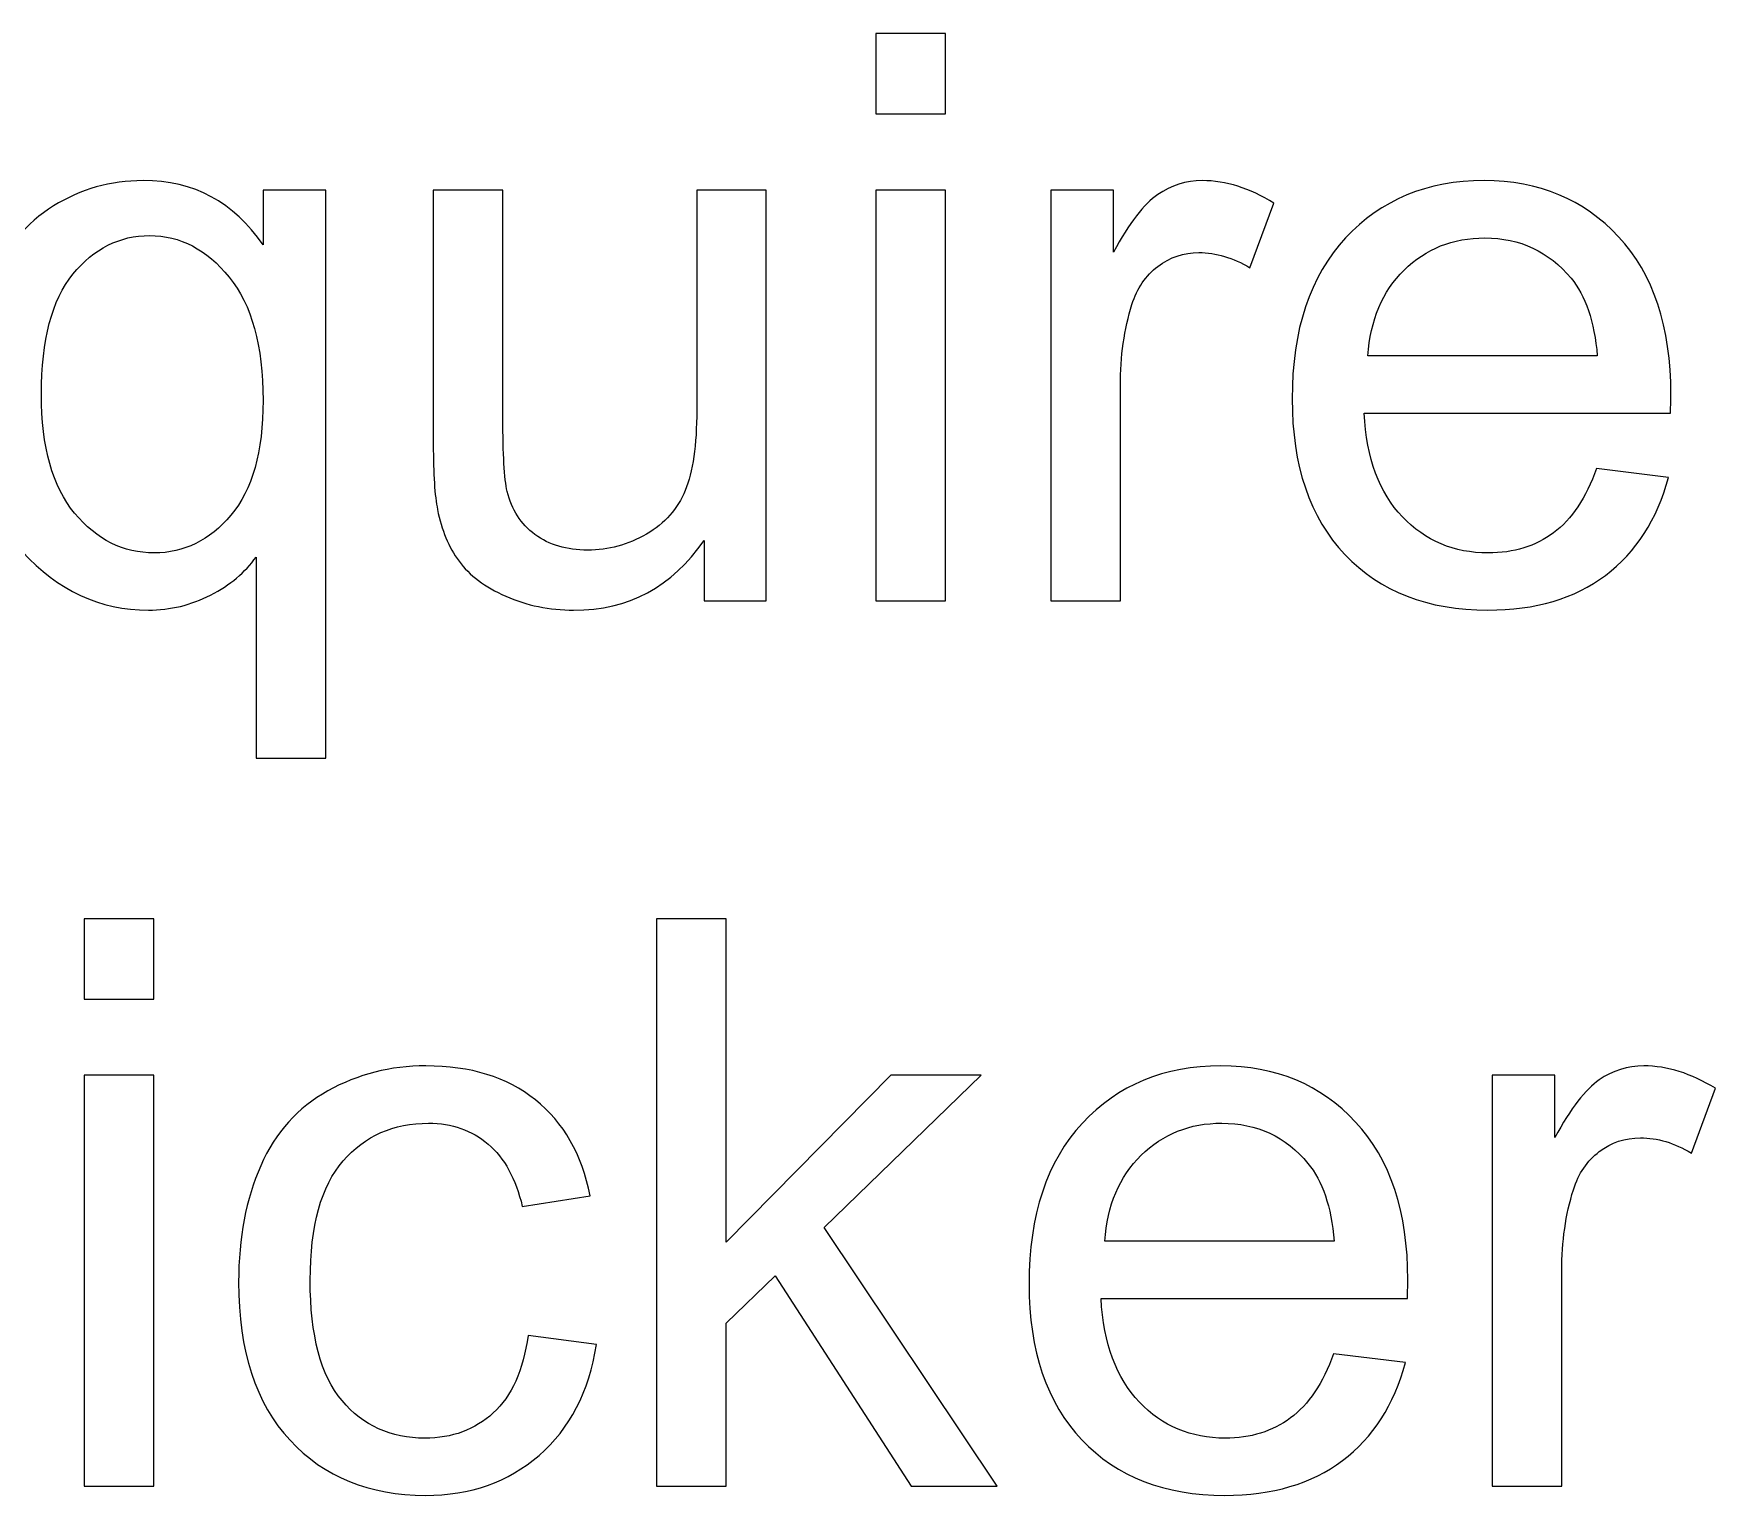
# Model space of a CAD drawing. Header units: centimetres. Extents: x -24.8 to 34.2, y -10 to 25.5.
# Drawn here: x -17.329 to -15.532, y 13.323 to 14.885 of the extents above; entities that cross this region are included whole.
import ezdxf

# ---------------------------------------------------------------- set-up
doc = ezdxf.new("R2010")
doc.units = ezdxf.units.CM
doc.header["$MEASUREMENT"] = 0
doc.layers.add('Layer 1', color=7, linetype='Continuous')

msp = doc.modelspace()

# ---------------------------------------------------------------- linework, layer by layer
at = {"layer": 'Layer 1', "color": 250}
for points, knots in [([(-16.42904, 14.79952), (-16.42904, 14.79952), (-16.42904, 14.88518), (-16.42904, 14.88518), (-16.42904, 14.88518), (-16.42904, 14.88518), (-16.35453, 14.88518), (-16.35453, 14.88518), (-16.35453, 14.88518), (-16.35453, 14.88518), (-16.35453, 14.79952), (-16.35453, 14.79952), (-16.35453, 14.79952), (-16.35453, 14.79952), (-16.42904, 14.79952), (-16.42904, 14.79952)], [0, 0, 0, 0, 0.25, 0.25, 0.25, 0.25, 0.5, 0.5, 0.5, 0.5, 0.75, 0.75, 0.75, 0.75, 1, 1, 1, 1]), ([(-17.09126, 14.11091), (-17.09126, 14.11091), (-17.09126, 14.32582), (-17.09126, 14.32582), (-17.09126, 14.32582), (-17.10283, 14.30959), (-17.11906, 14.29604), (-17.1398, 14.28532), (-17.1398, 14.28532), (-17.16069, 14.27459), (-17.18284, 14.26923), (-17.20626, 14.26923), (-17.20626, 14.26923), (-17.25833, 14.26923), (-17.30321, 14.28998), (-17.34074, 14.3316), (-17.34074, 14.3316), (-17.37842, 14.37323), (-17.39719, 14.43024), (-17.39719, 14.50277), (-17.39719, 14.50277), (-17.39719, 14.5468), (-17.38957, 14.58645), (-17.37418, 14.62144), (-17.37418, 14.62144), (-17.35894, 14.65644), (-17.33679, 14.68297), (-17.30772, 14.70103), (-17.30772, 14.70103), (-17.27865, 14.71909), (-17.24676, 14.72812), (-17.21205, 14.72812), (-17.21205, 14.72812), (-17.15772, 14.72812), (-17.11497, 14.70526), (-17.08378, 14.6594), (-17.08378, 14.6594), (-17.08378, 14.6594), (-17.08378, 14.7181), (-17.08378, 14.7181), (-17.08378, 14.7181), (-17.08378, 14.7181), (-17.01689, 14.7181), (-17.01689, 14.7181), (-17.01689, 14.7181), (-17.01689, 14.7181), (-17.01689, 14.11091), (-17.01689, 14.11091), (-17.01689, 14.11091), (-17.01689, 14.11091), (-17.09126, 14.11091), (-17.09126, 14.11091)], [0, 0, 0, 0, 0.0769231, 0.0769231, 0.0769231, 0.0769231, 0.1538462, 0.1538462, 0.1538462, 0.1538462, 0.2307692, 0.2307692, 0.2307692, 0.2307692, 0.3076923, 0.3076923, 0.3076923, 0.3076923, 0.3846154, 0.3846154, 0.3846154, 0.3846154, 0.4615385, 0.4615385, 0.4615385, 0.4615385, 0.5384615, 0.5384615, 0.5384615, 0.5384615, 0.6153846, 0.6153846, 0.6153846, 0.6153846, 0.6923077, 0.6923077, 0.6923077, 0.6923077, 0.7692308, 0.7692308, 0.7692308, 0.7692308, 0.8461538, 0.8461538, 0.8461538, 0.8461538, 0.9230769, 0.9230769, 0.9230769, 0.9230769, 1, 1, 1, 1]), ([(-16.24207, 14.27911), (-16.24207, 14.27911), (-16.24207, 14.7181), (-16.24207, 14.7181), (-16.24207, 14.7181), (-16.24207, 14.7181), (-16.17518, 14.7181), (-16.17518, 14.7181), (-16.17518, 14.7181), (-16.17518, 14.7181), (-16.17518, 14.65164), (-16.17518, 14.65164), (-16.17518, 14.65164), (-16.15811, 14.68268), (-16.1423, 14.70329), (-16.12777, 14.71316), (-16.12777, 14.71316), (-16.11337, 14.72304), (-16.09743, 14.72812), (-16.08007, 14.72812), (-16.08007, 14.72812), (-16.05496, 14.72812), (-16.02956, 14.72008), (-16.00359, 14.70413), (-16.00359, 14.70413), (-16.00359, 14.70413), (-16.02927, 14.63499), (-16.02927, 14.63499), (-16.02927, 14.63499), (-16.04734, 14.64585), (-16.06554, 14.65122), (-16.08374, 14.65122), (-16.08374, 14.65122), (-16.10011, 14.65122), (-16.11464, 14.64628), (-16.12763, 14.63654), (-16.12763, 14.63654), (-16.14061, 14.62666), (-16.14978, 14.61312), (-16.15528, 14.59576), (-16.15528, 14.59576), (-16.16361, 14.56937), (-16.1677, 14.54045), (-16.1677, 14.50898), (-16.1677, 14.50898), (-16.1677, 14.50898), (-16.1677, 14.27911), (-16.1677, 14.27911), (-16.1677, 14.27911), (-16.1677, 14.27911), (-16.24207, 14.27911), (-16.24207, 14.27911)], [0, 0, 0, 0, 0.0769231, 0.0769231, 0.0769231, 0.0769231, 0.1538462, 0.1538462, 0.1538462, 0.1538462, 0.2307692, 0.2307692, 0.2307692, 0.2307692, 0.3076923, 0.3076923, 0.3076923, 0.3076923, 0.3846154, 0.3846154, 0.3846154, 0.3846154, 0.4615385, 0.4615385, 0.4615385, 0.4615385, 0.5384615, 0.5384615, 0.5384615, 0.5384615, 0.6153846, 0.6153846, 0.6153846, 0.6153846, 0.6923077, 0.6923077, 0.6923077, 0.6923077, 0.7692308, 0.7692308, 0.7692308, 0.7692308, 0.8461538, 0.8461538, 0.8461538, 0.8461538, 0.9230769, 0.9230769, 0.9230769, 0.9230769, 1, 1, 1, 1]), ([(-15.65886, 14.4205), (-15.65886, 14.4205), (-15.58195, 14.41105), (-15.58195, 14.41105), (-15.58195, 14.41105), (-15.59409, 14.36603), (-15.61652, 14.33118), (-15.64926, 14.30634), (-15.64926, 14.30634), (-15.68214, 14.28165), (-15.72405, 14.26923), (-15.77499, 14.26923), (-15.77499, 14.26923), (-15.8392, 14.26923), (-15.89014, 14.28899), (-15.92767, 14.3285), (-15.92767, 14.3285), (-15.96535, 14.36801), (-15.98412, 14.42347), (-15.98412, 14.49487), (-15.98412, 14.49487), (-15.98412, 14.56881), (-15.96507, 14.6261), (-15.92711, 14.66688), (-15.92711, 14.66688), (-15.88901, 14.70766), (-15.83976, 14.72812), (-15.77908, 14.72812), (-15.77908, 14.72812), (-15.72038, 14.72812), (-15.6724, 14.70808), (-15.63529, 14.66815), (-15.63529, 14.66815), (-15.59804, 14.62822), (-15.57941, 14.57191), (-15.57941, 14.49952), (-15.57941, 14.49952), (-15.57941, 14.49501), (-15.57955, 14.48838), (-15.57984, 14.47963), (-15.57984, 14.47963), (-15.57984, 14.47963), (-15.90721, 14.47963), (-15.90721, 14.47963), (-15.90721, 14.47963), (-15.90453, 14.43137), (-15.89084, 14.3944), (-15.86629, 14.36886), (-15.86629, 14.36886), (-15.84174, 14.34317), (-15.81126, 14.33033), (-15.77457, 14.33033), (-15.77457, 14.33033), (-15.74733, 14.33033), (-15.72405, 14.33753), (-15.70472, 14.35192), (-15.70472, 14.35192), (-15.68539, 14.36617), (-15.67015, 14.38903), (-15.65886, 14.4205)], [0, 0, 0, 0, 0.0666667, 0.0666667, 0.0666667, 0.0666667, 0.1333333, 0.1333333, 0.1333333, 0.1333333, 0.2, 0.2, 0.2, 0.2, 0.2666667, 0.2666667, 0.2666667, 0.2666667, 0.3333333, 0.3333333, 0.3333333, 0.3333333, 0.4, 0.4, 0.4, 0.4, 0.4666667, 0.4666667, 0.4666667, 0.4666667, 0.5333333, 0.5333333, 0.5333333, 0.5333333, 0.6, 0.6, 0.6, 0.6, 0.6666667, 0.6666667, 0.6666667, 0.6666667, 0.7333333, 0.7333333, 0.7333333, 0.7333333, 0.8, 0.8, 0.8, 0.8, 0.8666667, 0.8666667, 0.8666667, 0.8666667, 0.9333333, 0.9333333, 0.9333333, 0.9333333, 1, 1, 1, 1]), ([(-16.61248, 14.27911), (-16.61248, 14.27911), (-16.61248, 14.3436), (-16.61248, 14.3436), (-16.61248, 14.3436), (-16.64677, 14.29393), (-16.69319, 14.26923), (-16.75189, 14.26923), (-16.75189, 14.26923), (-16.77772, 14.26923), (-16.80199, 14.27417), (-16.82442, 14.28405), (-16.82442, 14.28405), (-16.84686, 14.29393), (-16.86351, 14.30649), (-16.87438, 14.32144), (-16.87438, 14.32144), (-16.88538, 14.33654), (-16.893, 14.35489), (-16.89738, 14.37662), (-16.89738, 14.37662), (-16.90034, 14.39129), (-16.90189, 14.41443), (-16.90189, 14.44618), (-16.90189, 14.44618), (-16.90189, 14.44618), (-16.90189, 14.7181), (-16.90189, 14.7181), (-16.90189, 14.7181), (-16.90189, 14.7181), (-16.82753, 14.7181), (-16.82753, 14.7181), (-16.82753, 14.7181), (-16.82753, 14.7181), (-16.82753, 14.47469), (-16.82753, 14.47469), (-16.82753, 14.47469), (-16.82753, 14.43574), (-16.82598, 14.40964), (-16.82301, 14.39609), (-16.82301, 14.39609), (-16.81822, 14.37648), (-16.80834, 14.36124), (-16.79324, 14.34995), (-16.79324, 14.34995), (-16.778, 14.3388), (-16.75923, 14.3333), (-16.73694, 14.3333), (-16.73694, 14.3333), (-16.71464, 14.3333), (-16.69376, 14.33894), (-16.67414, 14.35037), (-16.67414, 14.35037), (-16.65453, 14.3618), (-16.6407, 14.37746), (-16.63266, 14.39708), (-16.63266, 14.39708), (-16.62447, 14.41683), (-16.62038, 14.44548), (-16.62038, 14.48287), (-16.62038, 14.48287), (-16.62038, 14.48287), (-16.62038, 14.7181), (-16.62038, 14.7181), (-16.62038, 14.7181), (-16.62038, 14.7181), (-16.54601, 14.7181), (-16.54601, 14.7181), (-16.54601, 14.7181), (-16.54601, 14.7181), (-16.54601, 14.27911), (-16.54601, 14.27911), (-16.54601, 14.27911), (-16.54601, 14.27911), (-16.61248, 14.27911), (-16.61248, 14.27911)], [0, 0, 0, 0, 0.0526316, 0.0526316, 0.0526316, 0.0526316, 0.1052632, 0.1052632, 0.1052632, 0.1052632, 0.1578947, 0.1578947, 0.1578947, 0.1578947, 0.2105263, 0.2105263, 0.2105263, 0.2105263, 0.2631579, 0.2631579, 0.2631579, 0.2631579, 0.3157895, 0.3157895, 0.3157895, 0.3157895, 0.3684211, 0.3684211, 0.3684211, 0.3684211, 0.4210526, 0.4210526, 0.4210526, 0.4210526, 0.4736842, 0.4736842, 0.4736842, 0.4736842, 0.5263158, 0.5263158, 0.5263158, 0.5263158, 0.5789474, 0.5789474, 0.5789474, 0.5789474, 0.6315789, 0.6315789, 0.6315789, 0.6315789, 0.6842105, 0.6842105, 0.6842105, 0.6842105, 0.7368421, 0.7368421, 0.7368421, 0.7368421, 0.7894737, 0.7894737, 0.7894737, 0.7894737, 0.8421053, 0.8421053, 0.8421053, 0.8421053, 0.8947368, 0.8947368, 0.8947368, 0.8947368, 0.9473684, 0.9473684, 0.9473684, 0.9473684, 1, 1, 1, 1]), ([(-16.42904, 14.27911), (-16.42904, 14.27911), (-16.42904, 14.7181), (-16.42904, 14.7181), (-16.42904, 14.7181), (-16.42904, 14.7181), (-16.35453, 14.7181), (-16.35453, 14.7181), (-16.35453, 14.7181), (-16.35453, 14.7181), (-16.35453, 14.27911), (-16.35453, 14.27911), (-16.35453, 14.27911), (-16.35453, 14.27911), (-16.42904, 14.27911), (-16.42904, 14.27911)], [0, 0, 0, 0, 0.25, 0.25, 0.25, 0.25, 0.5, 0.5, 0.5, 0.5, 0.75, 0.75, 0.75, 0.75, 1, 1, 1, 1]), ([(-17.3207, 14.49981), (-17.3207, 14.44336), (-17.30885, 14.40103), (-17.28514, 14.37281), (-17.28514, 14.37281), (-17.26144, 14.34444), (-17.23307, 14.33033), (-17.20006, 14.33033), (-17.20006, 14.33033), (-17.16831, 14.33033), (-17.14107, 14.34374), (-17.11821, 14.37069), (-17.11821, 14.37069), (-17.09521, 14.3975), (-17.08378, 14.43842), (-17.08378, 14.49331), (-17.08378, 14.49331), (-17.08378, 14.55173), (-17.09592, 14.59562), (-17.12005, 14.62511), (-17.12005, 14.62511), (-17.14418, 14.6546), (-17.1724, 14.66942), (-17.20499, 14.66942), (-17.20499, 14.66942), (-17.23717, 14.66942), (-17.26454, 14.65559), (-17.28698, 14.62822), (-17.28698, 14.62822), (-17.30942, 14.60084), (-17.3207, 14.55808), (-17.3207, 14.49981)], [0, 0, 0, 0, 0.125, 0.125, 0.125, 0.125, 0.25, 0.25, 0.25, 0.25, 0.375, 0.375, 0.375, 0.375, 0.5, 0.5, 0.5, 0.5, 0.625, 0.625, 0.625, 0.625, 0.75, 0.75, 0.75, 0.75, 0.875, 0.875, 0.875, 0.875, 1, 1, 1, 1]), ([(-15.90312, 14.54087), (-15.90312, 14.54087), (-15.65801, 14.54087), (-15.65801, 14.54087), (-15.65801, 14.54087), (-15.66126, 14.5777), (-15.67071, 14.6055), (-15.68609, 14.62384), (-15.68609, 14.62384), (-15.7098, 14.65249), (-15.74056, 14.66688), (-15.77824, 14.66688), (-15.77824, 14.66688), (-15.81238, 14.66688), (-15.84117, 14.65545), (-15.86445, 14.63259), (-15.86445, 14.63259), (-15.88774, 14.60973), (-15.90058, 14.57911), (-15.90312, 14.54087)], [0, 0, 0, 0, 0.2, 0.2, 0.2, 0.2, 0.4, 0.4, 0.4, 0.4, 0.6, 0.6, 0.6, 0.6, 0.8, 0.8, 0.8, 0.8, 1, 1, 1, 1]), ([(-17.27486, 13.85366), (-17.27486, 13.85366), (-17.27486, 13.93932), (-17.27486, 13.93932), (-17.27486, 13.93932), (-17.27486, 13.93932), (-17.20035, 13.93932), (-17.20035, 13.93932), (-17.20035, 13.93932), (-17.20035, 13.93932), (-17.20035, 13.85366), (-17.20035, 13.85366), (-17.20035, 13.85366), (-17.20035, 13.85366), (-17.27486, 13.85366), (-17.27486, 13.85366)], [0, 0, 0, 0, 0.25, 0.25, 0.25, 0.25, 0.5, 0.5, 0.5, 0.5, 0.75, 0.75, 0.75, 0.75, 1, 1, 1, 1]), ([(-16.66343, 13.33325), (-16.66343, 13.33325), (-16.66343, 13.93932), (-16.66343, 13.93932), (-16.66343, 13.93932), (-16.66343, 13.93932), (-16.58892, 13.93932), (-16.58892, 13.93932), (-16.58892, 13.93932), (-16.58892, 13.93932), (-16.58892, 13.59374), (-16.58892, 13.59374), (-16.58892, 13.59374), (-16.58892, 13.59374), (-16.41282, 13.77224), (-16.41282, 13.77224), (-16.41282, 13.77224), (-16.41282, 13.77224), (-16.31658, 13.77224), (-16.31658, 13.77224), (-16.31658, 13.77224), (-16.31658, 13.77224), (-16.48436, 13.6094), (-16.48436, 13.6094), (-16.48436, 13.6094), (-16.48436, 13.6094), (-16.29951, 13.33325), (-16.29951, 13.33325), (-16.29951, 13.33325), (-16.29951, 13.33325), (-16.39137, 13.33325), (-16.39137, 13.33325), (-16.39137, 13.33325), (-16.39137, 13.33325), (-16.53643, 13.55776), (-16.53643, 13.55776), (-16.53643, 13.55776), (-16.53643, 13.55776), (-16.58892, 13.50724), (-16.58892, 13.50724), (-16.58892, 13.50724), (-16.58892, 13.50724), (-16.58892, 13.33325), (-16.58892, 13.33325), (-16.58892, 13.33325), (-16.58892, 13.33325), (-16.66343, 13.33325), (-16.66343, 13.33325)], [0, 0, 0, 0, 0.0833333, 0.0833333, 0.0833333, 0.0833333, 0.1666667, 0.1666667, 0.1666667, 0.1666667, 0.25, 0.25, 0.25, 0.25, 0.3333333, 0.3333333, 0.3333333, 0.3333333, 0.4166667, 0.4166667, 0.4166667, 0.4166667, 0.5, 0.5, 0.5, 0.5, 0.5833333, 0.5833333, 0.5833333, 0.5833333, 0.6666667, 0.6666667, 0.6666667, 0.6666667, 0.75, 0.75, 0.75, 0.75, 0.8333333, 0.8333333, 0.8333333, 0.8333333, 0.9166667, 0.9166667, 0.9166667, 0.9166667, 1, 1, 1, 1]), ([(-17.27486, 13.33325), (-17.27486, 13.33325), (-17.27486, 13.77224), (-17.27486, 13.77224), (-17.27486, 13.77224), (-17.27486, 13.77224), (-17.20035, 13.77224), (-17.20035, 13.77224), (-17.20035, 13.77224), (-17.20035, 13.77224), (-17.20035, 13.33325), (-17.20035, 13.33325), (-17.20035, 13.33325), (-17.20035, 13.33325), (-17.27486, 13.33325), (-17.27486, 13.33325)], [0, 0, 0, 0, 0.25, 0.25, 0.25, 0.25, 0.5, 0.5, 0.5, 0.5, 0.75, 0.75, 0.75, 0.75, 1, 1, 1, 1]), ([(-16.80059, 13.49412), (-16.80059, 13.49412), (-16.72749, 13.48452), (-16.72749, 13.48452), (-16.72749, 13.48452), (-16.73539, 13.43414), (-16.75586, 13.39463), (-16.78887, 13.36613), (-16.78887, 13.36613), (-16.82175, 13.33762), (-16.86225, 13.32337), (-16.91023, 13.32337), (-16.91023, 13.32337), (-16.9702, 13.32337), (-17.0186, 13.34299), (-17.05501, 13.38222), (-17.05501, 13.38222), (-17.09156, 13.42144), (-17.1099, 13.47775), (-17.1099, 13.55112), (-17.1099, 13.55112), (-17.1099, 13.59854), (-17.102, 13.64002), (-17.08633, 13.67558), (-17.08633, 13.67558), (-17.07053, 13.71114), (-17.04668, 13.73781), (-17.01451, 13.75559), (-17.01451, 13.75559), (-16.98248, 13.77337), (-16.94748, 13.78226), (-16.90981, 13.78226), (-16.90981, 13.78226), (-16.86211, 13.78226), (-16.82302, 13.77013), (-16.79283, 13.746), (-16.79283, 13.746), (-16.76249, 13.72187), (-16.74301, 13.68772), (-16.73441, 13.64327), (-16.73441, 13.64327), (-16.73441, 13.64327), (-16.8068, 13.63212), (-16.8068, 13.63212), (-16.8068, 13.63212), (-16.81371, 13.66161), (-16.82585, 13.68377), (-16.84334, 13.69872), (-16.84334, 13.69872), (-16.86084, 13.71354), (-16.88201, 13.72102), (-16.90684, 13.72102), (-16.90684, 13.72102), (-16.94438, 13.72102), (-16.97486, 13.70761), (-16.99828, 13.68066), (-16.99828, 13.68066), (-17.02171, 13.65385), (-17.03342, 13.61138), (-17.03342, 13.55324), (-17.03342, 13.55324), (-17.03342, 13.49426), (-17.02213, 13.45136), (-16.99941, 13.42455), (-16.99941, 13.42455), (-16.97683, 13.39788), (-16.94734, 13.38447), (-16.91094, 13.38447), (-16.91094, 13.38447), (-16.88173, 13.38447), (-16.85745, 13.3935), (-16.83784, 13.41142), (-16.83784, 13.41142), (-16.81823, 13.42935), (-16.80581, 13.45686), (-16.80059, 13.49412)], [0, 0, 0, 0, 0.0526316, 0.0526316, 0.0526316, 0.0526316, 0.1052632, 0.1052632, 0.1052632, 0.1052632, 0.1578947, 0.1578947, 0.1578947, 0.1578947, 0.2105263, 0.2105263, 0.2105263, 0.2105263, 0.2631579, 0.2631579, 0.2631579, 0.2631579, 0.3157895, 0.3157895, 0.3157895, 0.3157895, 0.3684211, 0.3684211, 0.3684211, 0.3684211, 0.4210526, 0.4210526, 0.4210526, 0.4210526, 0.4736842, 0.4736842, 0.4736842, 0.4736842, 0.5263158, 0.5263158, 0.5263158, 0.5263158, 0.5789474, 0.5789474, 0.5789474, 0.5789474, 0.6315789, 0.6315789, 0.6315789, 0.6315789, 0.6842105, 0.6842105, 0.6842105, 0.6842105, 0.7368421, 0.7368421, 0.7368421, 0.7368421, 0.7894737, 0.7894737, 0.7894737, 0.7894737, 0.8421053, 0.8421053, 0.8421053, 0.8421053, 0.8947368, 0.8947368, 0.8947368, 0.8947368, 0.9473684, 0.9473684, 0.9473684, 0.9473684, 1, 1, 1, 1]), ([(-15.93996, 13.47464), (-15.93996, 13.47464), (-15.86305, 13.46519), (-15.86305, 13.46519), (-15.86305, 13.46519), (-15.87519, 13.42017), (-15.89762, 13.38532), (-15.93036, 13.36048), (-15.93036, 13.36048), (-15.96324, 13.33579), (-16.00515, 13.32337), (-16.05609, 13.32337), (-16.05609, 13.32337), (-16.1203, 13.32337), (-16.17124, 13.34313), (-16.20877, 13.38264), (-16.20877, 13.38264), (-16.24645, 13.42215), (-16.26522, 13.47761), (-16.26522, 13.54901), (-16.26522, 13.54901), (-16.26522, 13.62295), (-16.24617, 13.68024), (-16.20821, 13.72102), (-16.20821, 13.72102), (-16.17011, 13.7618), (-16.12086, 13.78226), (-16.06018, 13.78226), (-16.06018, 13.78226), (-16.00148, 13.78226), (-15.9535, 13.76222), (-15.91639, 13.72229), (-15.91639, 13.72229), (-15.87914, 13.68236), (-15.86051, 13.62605), (-15.86051, 13.55366), (-15.86051, 13.55366), (-15.86051, 13.54915), (-15.86065, 13.54252), (-15.86094, 13.53377), (-15.86094, 13.53377), (-15.86094, 13.53377), (-16.18831, 13.53377), (-16.18831, 13.53377), (-16.18831, 13.53377), (-16.18563, 13.48551), (-16.17194, 13.44854), (-16.14739, 13.423), (-16.14739, 13.423), (-16.12284, 13.39731), (-16.09236, 13.38447), (-16.05567, 13.38447), (-16.05567, 13.38447), (-16.02843, 13.38447), (-16.00515, 13.39167), (-15.98582, 13.40606), (-15.98582, 13.40606), (-15.96649, 13.42031), (-15.95125, 13.44317), (-15.93996, 13.47464)], [0, 0, 0, 0, 0.0666667, 0.0666667, 0.0666667, 0.0666667, 0.1333333, 0.1333333, 0.1333333, 0.1333333, 0.2, 0.2, 0.2, 0.2, 0.2666667, 0.2666667, 0.2666667, 0.2666667, 0.3333333, 0.3333333, 0.3333333, 0.3333333, 0.4, 0.4, 0.4, 0.4, 0.4666667, 0.4666667, 0.4666667, 0.4666667, 0.5333333, 0.5333333, 0.5333333, 0.5333333, 0.6, 0.6, 0.6, 0.6, 0.6666667, 0.6666667, 0.6666667, 0.6666667, 0.7333333, 0.7333333, 0.7333333, 0.7333333, 0.8, 0.8, 0.8, 0.8, 0.8666667, 0.8666667, 0.8666667, 0.8666667, 0.9333333, 0.9333333, 0.9333333, 0.9333333, 1, 1, 1, 1]), ([(-15.77035, 13.33325), (-15.77035, 13.33325), (-15.77035, 13.77224), (-15.77035, 13.77224), (-15.77035, 13.77224), (-15.77035, 13.77224), (-15.70346, 13.77224), (-15.70346, 13.77224), (-15.70346, 13.77224), (-15.70346, 13.77224), (-15.70346, 13.70578), (-15.70346, 13.70578), (-15.70346, 13.70578), (-15.68639, 13.73682), (-15.67058, 13.75743), (-15.65605, 13.7673), (-15.65605, 13.7673), (-15.64165, 13.77718), (-15.62571, 13.78226), (-15.60835, 13.78226), (-15.60835, 13.78226), (-15.58324, 13.78226), (-15.55784, 13.77422), (-15.53187, 13.75827), (-15.53187, 13.75827), (-15.53187, 13.75827), (-15.55755, 13.68913), (-15.55755, 13.68913), (-15.55755, 13.68913), (-15.57562, 13.69999), (-15.59382, 13.70536), (-15.61202, 13.70536), (-15.61202, 13.70536), (-15.62839, 13.70536), (-15.64292, 13.70042), (-15.65591, 13.69068), (-15.65591, 13.69068), (-15.66889, 13.6808), (-15.67806, 13.66726), (-15.68356, 13.6499), (-15.68356, 13.6499), (-15.69189, 13.62351), (-15.69598, 13.59459), (-15.69598, 13.56312), (-15.69598, 13.56312), (-15.69598, 13.56312), (-15.69598, 13.33325), (-15.69598, 13.33325), (-15.69598, 13.33325), (-15.69598, 13.33325), (-15.77035, 13.33325), (-15.77035, 13.33325)], [0, 0, 0, 0, 0.0769231, 0.0769231, 0.0769231, 0.0769231, 0.1538462, 0.1538462, 0.1538462, 0.1538462, 0.2307692, 0.2307692, 0.2307692, 0.2307692, 0.3076923, 0.3076923, 0.3076923, 0.3076923, 0.3846154, 0.3846154, 0.3846154, 0.3846154, 0.4615385, 0.4615385, 0.4615385, 0.4615385, 0.5384615, 0.5384615, 0.5384615, 0.5384615, 0.6153846, 0.6153846, 0.6153846, 0.6153846, 0.6923077, 0.6923077, 0.6923077, 0.6923077, 0.7692308, 0.7692308, 0.7692308, 0.7692308, 0.8461538, 0.8461538, 0.8461538, 0.8461538, 0.9230769, 0.9230769, 0.9230769, 0.9230769, 1, 1, 1, 1]), ([(-16.18422, 13.59501), (-16.18422, 13.59501), (-15.93911, 13.59501), (-15.93911, 13.59501), (-15.93911, 13.59501), (-15.94236, 13.63184), (-15.95181, 13.65964), (-15.96719, 13.67798), (-15.96719, 13.67798), (-15.9909, 13.70663), (-16.02166, 13.72102), (-16.05934, 13.72102), (-16.05934, 13.72102), (-16.09348, 13.72102), (-16.12227, 13.70959), (-16.14555, 13.68673), (-16.14555, 13.68673), (-16.16884, 13.66387), (-16.18168, 13.63325), (-16.18422, 13.59501)], [0, 0, 0, 0, 0.2, 0.2, 0.2, 0.2, 0.4, 0.4, 0.4, 0.4, 0.6, 0.6, 0.6, 0.6, 0.8, 0.8, 0.8, 0.8, 1, 1, 1, 1])]:
    msp.add_open_spline(points, degree=3, knots=knots, dxfattribs=at)

doc.saveas('drawing.dxf')
